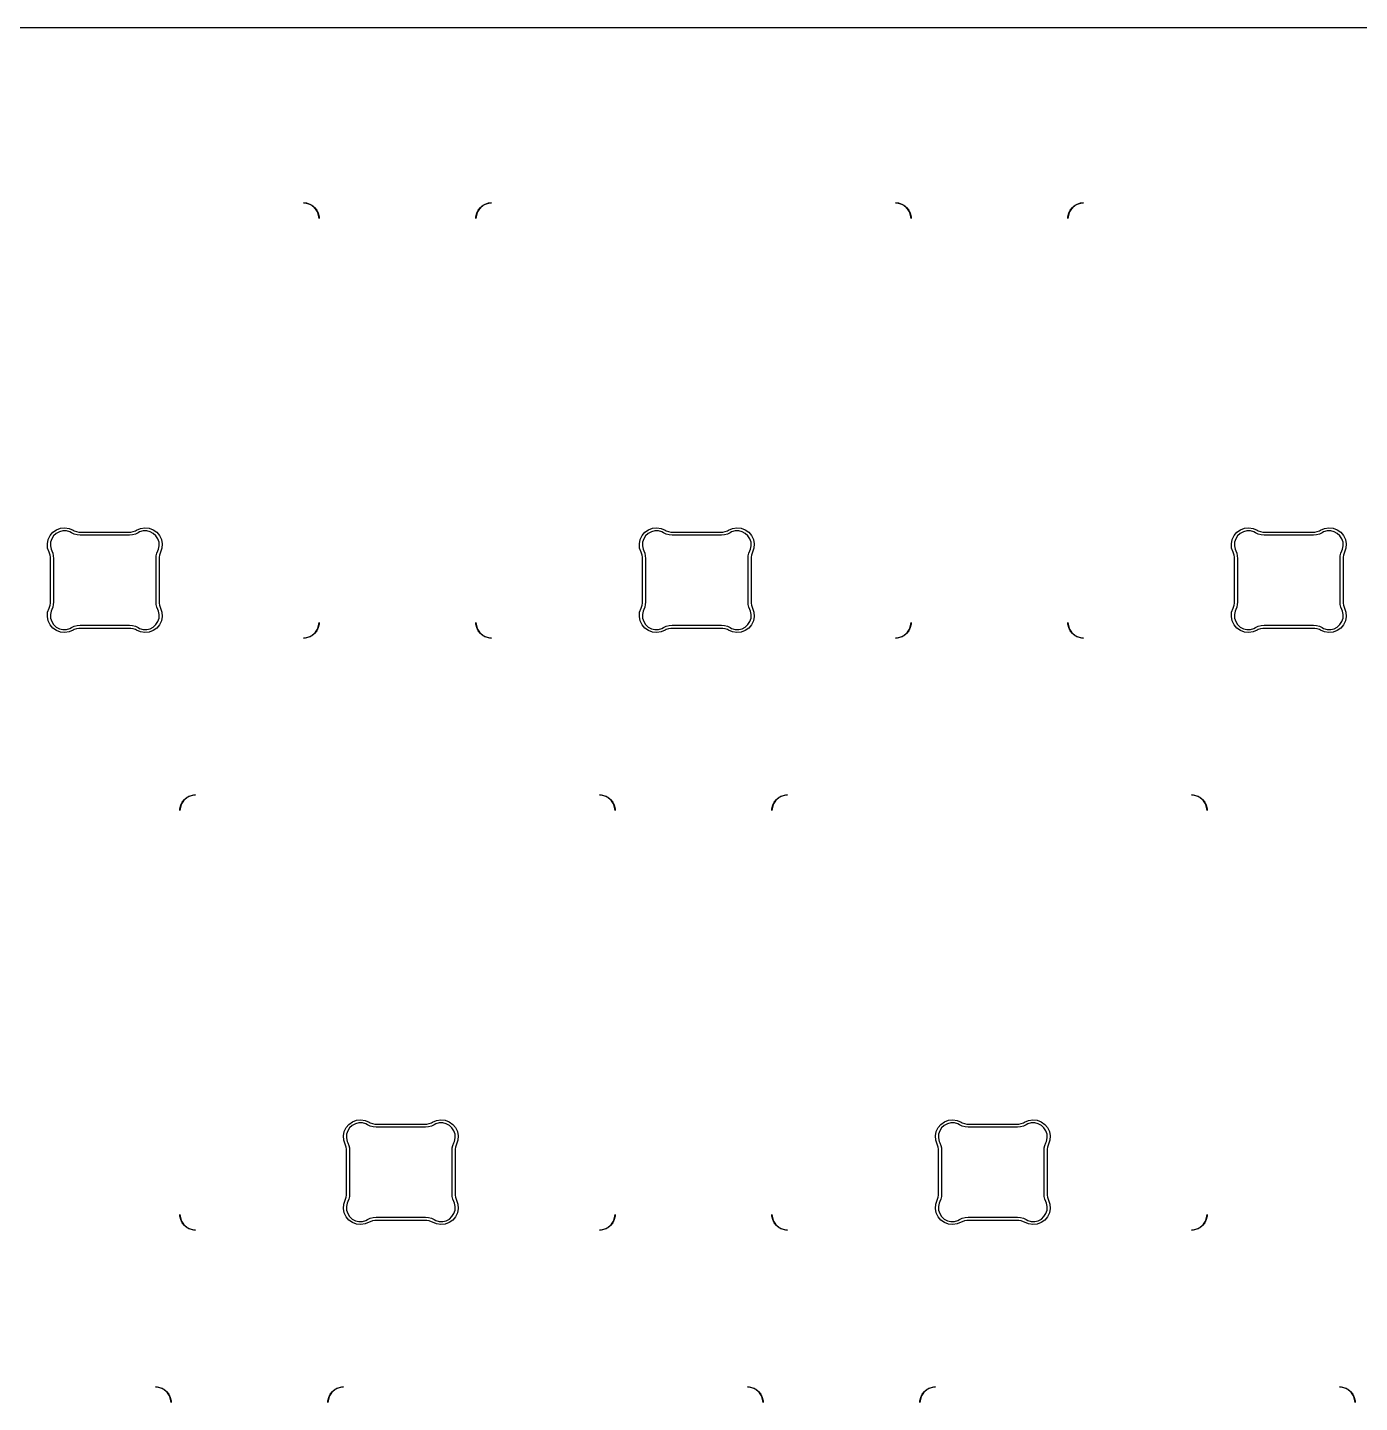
# Model space of a CAD drawing. Header units: millimetres. Extents: x -23 to 317, y -152 to -52.
# Drawn here: x 147.62 to 190.48, y -95.78 to -51.53 of the extents above; entities that cross this region are included whole.
import ezdxf

# ---------------------------------------------------------------- set-up
doc = ezdxf.new("R2010")
doc.units = ezdxf.units.MM
doc.layers.add('Edge.Cuts', color=40, linetype='CONTINUOUS', true_color=0xfabd2f)

msp = doc.modelspace()

# ---------------------------------------------------------------- linework, layer by layer
at = {"layer": 'Edge.Cuts', "linetype": 'CONTINUOUS'}
for p, q in [((-23.4, -51.535), (317.4, -51.535)), ((317.395, -51.545), (-23.395, -51.545)), ((156.61126, -57.192536), (156.5, -57.18)), ((156.5, -57.18), (156.556336, -57.18)), ((156.556336, -57.18), (156.666184, -57.205072)), ((156.716942, -57.229516), (156.61126, -57.192536)), ((156.666184, -57.205072), (156.767699, -57.253959)), ((156.811745, -57.289085), (156.716942, -57.229516)), ((156.767699, -57.253959), (156.85579, -57.32421)), ((156.890915, -57.368255), (156.811745, -57.289085)), ((156.85579, -57.32421), (156.926041, -57.412301)), ((156.950484, -57.463058), (156.890915, -57.368255)), ((156.926041, -57.412301), (156.974928, -57.513816)), ((156.987464, -57.56874), (156.950484, -57.463058)), ((156.974928, -57.513816), (157, -57.623664)), ((162.05, -57.623664), (162.075072, -57.513816)), ((162.099516, -57.463058), (162.062536, -57.56874)), ((162.075072, -57.513816), (162.123959, -57.412301)), ((162.159085, -57.368255), (162.099516, -57.463058)), ((162.123959, -57.412301), (162.19421, -57.32421)), ((162.238255, -57.289085), (162.159085, -57.368255)), ((162.19421, -57.32421), (162.282301, -57.253959)), ((162.333058, -57.229516), (162.238255, -57.289085)), ((162.282301, -57.253959), (162.383816, -57.205072)), ((162.43874, -57.192536), (162.333058, -57.229516)), ((162.383816, -57.205072), (162.493664, -57.18)), ((162.55, -57.18), (162.43874, -57.192536)), ((162.493664, -57.18), (162.55, -57.18)), ((175.66126, -57.192536), (175.55, -57.18)), ((175.55, -57.18), (175.606336, -57.18)), ((175.606336, -57.18), (175.716184, -57.205072)), ((175.766942, -57.229516), (175.66126, -57.192536)), ((175.716184, -57.205072), (175.817699, -57.253959)), ((175.861745, -57.289085), (175.766942, -57.229516)), ((175.817699, -57.253959), (175.90579, -57.32421)), ((175.940915, -57.368255), (175.861745, -57.289085)), ((175.90579, -57.32421), (175.976041, -57.412301)), ((176.000484, -57.463058), (175.940915, -57.368255)), ((175.976041, -57.412301), (176.024928, -57.513816)), ((176.037464, -57.56874), (176.000484, -57.463058)), ((176.024928, -57.513816), (176.05, -57.623664)), ((181.1, -57.623664), (181.125072, -57.513816)), ((181.149516, -57.463058), (181.112536, -57.56874)), ((181.125072, -57.513816), (181.173959, -57.412301)), ((181.209085, -57.368255), (181.149516, -57.463058)), ((181.173959, -57.412301), (181.24421, -57.32421)), ((181.288255, -57.289085), (181.209085, -57.368255)), ((181.24421, -57.32421), (181.332301, -57.253959)), ((181.383058, -57.229516), (181.288255, -57.289085)), ((181.332301, -57.253959), (181.433816, -57.205072)), ((181.48874, -57.192536), (181.383058, -57.229516)), ((181.433816, -57.205072), (181.543664, -57.18)), ((181.6, -57.18), (181.48874, -57.192536)), ((181.543664, -57.18), (181.6, -57.18)), ((157, -57.68), (156.987464, -57.56874)), ((157, -57.623664), (157, -57.68)), ((162.062536, -57.56874), (162.05, -57.68)), ((162.05, -57.68), (162.05, -57.623664)), ((176.05, -57.68), (176.037464, -57.56874)), ((176.05, -57.623664), (176.05, -57.68)), ((181.112536, -57.56874), (181.1, -57.68)), ((181.1, -57.68), (181.1, -57.623664)), ((148.54795, -67.698244), (148.678614, -67.648603)), ((148.678614, -67.648603), (148.817572, -67.633502)), ((148.817572, -67.633502), (148.955849, -67.653917)), ((148.955849, -67.653917), (149.084515, -67.70853)), ((151.127485, -67.708531), (151.256151, -67.653918)), ((151.256151, -67.653918), (151.394428, -67.633503)), ((151.394428, -67.633503), (151.533386, -67.648604)), ((151.533386, -67.648604), (151.66405, -67.698245)), ((167.59795, -67.698244), (167.728614, -67.648603)), ((167.728614, -67.648603), (167.867572, -67.633502)), ((167.867572, -67.633502), (168.005849, -67.653917)), ((168.005849, -67.653917), (168.134515, -67.70853)), ((170.177485, -67.708531), (170.306151, -67.653918)), ((170.306151, -67.653918), (170.444428, -67.633503)), ((170.444428, -67.633503), (170.583386, -67.648604)), ((170.583386, -67.648604), (170.71405, -67.698245)), ((186.64795, -67.698244), (186.778614, -67.648603)), ((186.778614, -67.648603), (186.917572, -67.633502)), ((186.917572, -67.633502), (187.055849, -67.653917)), ((187.055849, -67.653917), (187.184515, -67.70853)), ((189.227485, -67.708531), (189.356151, -67.653918)), ((189.356151, -67.653918), (189.494428, -67.633503)), ((189.494428, -67.633503), (189.633386, -67.648604)), ((189.633386, -67.648604), (189.76405, -67.698245)), ((148.258054, -68.149873), (148.284234, -68.01257)), ((148.284234, -68.01257), (148.344179, -67.886301)), ((148.344179, -67.886301), (148.434019, -67.77922)), ((148.361481, -68.098447), (148.354454, -68.213504)), ((148.397284, -67.988876), (148.361481, -68.098447)), ((148.459552, -67.89187), (148.397284, -67.988876)), ((148.434019, -67.77922), (148.54795, -67.698244)), ((148.544262, -67.813692), (148.459552, -67.89187)), ((148.645943, -67.759393), (148.544262, -67.813692)), ((148.758028, -67.732479), (148.645943, -67.759393)), ((148.873279, -67.734688), (148.758028, -67.732479)), ((148.98425, -67.765878), (148.873279, -67.734688)), ((149.034063, -67.79487), (148.98425, -67.765878)), ((149.121638, -67.836172), (149.034063, -67.79487)), ((149.084515, -67.70853), (149.118862, -67.72856)), ((149.118862, -67.72856), (149.193495, -67.756019)), ((149.215098, -67.861476), (149.121638, -67.836172)), ((149.193495, -67.756019), (149.271786, -67.769964)), ((149.311539, -67.869998), (149.215098, -67.861476)), ((149.271786, -67.769964), (149.311547, -67.769999)), ((149.311548, -67.87), (149.311539, -67.869998)), ((149.311547, -67.769999), (149.31155, -67.77)), ((150.900453, -67.87), (149.311548, -67.87)), ((149.31155, -67.77), (150.900453, -67.77)), ((150.900453, -67.77), (150.940214, -67.769965)), ((150.996902, -67.861477), (150.900453, -67.87)), ((150.940214, -67.769965), (151.018505, -67.75602)), ((151.090362, -67.836173), (150.996902, -67.861477)), ((151.018505, -67.75602), (151.093138, -67.728561)), ((151.177937, -67.794871), (151.090362, -67.836173)), ((151.093138, -67.728561), (151.127485, -67.708531)), ((151.22775, -67.765879), (151.177937, -67.794871)), ((151.338721, -67.734689), (151.22775, -67.765879)), ((151.453971, -67.73248), (151.338721, -67.734689)), ((151.566057, -67.759394), (151.453971, -67.73248)), ((151.667738, -67.813693), (151.566057, -67.759394)), ((151.66405, -67.698245), (151.777981, -67.779221)), ((151.752448, -67.89187), (151.667738, -67.813693)), ((151.814715, -67.988877), (151.752448, -67.89187)), ((151.777981, -67.779221), (151.86782, -67.886302)), ((151.850519, -68.098447), (151.814715, -67.988877)), ((151.857546, -68.213504), (151.850519, -68.098447)), ((151.86782, -67.886302), (151.927766, -68.012571)), ((151.927766, -68.012571), (151.953946, -68.149873)), ((167.308054, -68.149873), (167.334234, -68.01257)), ((167.334234, -68.01257), (167.394179, -67.886301)), ((167.394179, -67.886301), (167.484019, -67.77922)), ((167.411481, -68.098447), (167.404454, -68.213504)), ((167.447284, -67.988876), (167.411481, -68.098447)), ((167.509552, -67.89187), (167.447284, -67.988876)), ((167.484019, -67.77922), (167.59795, -67.698244)), ((167.594262, -67.813692), (167.509552, -67.89187)), ((167.695943, -67.759393), (167.594262, -67.813692)), ((167.808028, -67.732479), (167.695943, -67.759393)), ((167.923279, -67.734688), (167.808028, -67.732479)), ((168.03425, -67.765878), (167.923279, -67.734688)), ((168.084063, -67.79487), (168.03425, -67.765878)), ((168.171638, -67.836172), (168.084063, -67.79487)), ((168.134515, -67.70853), (168.168862, -67.72856)), ((168.168862, -67.72856), (168.243495, -67.756019)), ((168.265098, -67.861476), (168.171638, -67.836172)), ((168.243495, -67.756019), (168.321786, -67.769964)), ((168.361539, -67.869998), (168.265098, -67.861476)), ((168.321786, -67.769964), (168.361547, -67.769999)), ((168.361548, -67.87), (168.361539, -67.869998)), ((168.361547, -67.769999), (168.36155, -67.77)), ((169.950453, -67.87), (168.361548, -67.87)), ((168.36155, -67.77), (169.950453, -67.77)), ((169.950453, -67.77), (169.990214, -67.769965)), ((170.046902, -67.861477), (169.950453, -67.87)), ((169.990214, -67.769965), (170.068505, -67.75602)), ((170.140362, -67.836173), (170.046902, -67.861477)), ((170.068505, -67.75602), (170.143138, -67.728561)), ((170.227937, -67.794871), (170.140362, -67.836173)), ((170.143138, -67.728561), (170.177485, -67.708531)), ((170.27775, -67.765879), (170.227937, -67.794871)), ((170.388721, -67.734689), (170.27775, -67.765879)), ((170.503971, -67.73248), (170.388721, -67.734689)), ((170.616057, -67.759394), (170.503971, -67.73248)), ((170.717738, -67.813693), (170.616057, -67.759394)), ((170.71405, -67.698245), (170.827981, -67.779221)), ((170.802448, -67.89187), (170.717738, -67.813693)), ((170.864715, -67.988877), (170.802448, -67.89187)), ((170.827981, -67.779221), (170.91782, -67.886302)), ((170.900519, -68.098447), (170.864715, -67.988877)), ((170.907546, -68.213504), (170.900519, -68.098447)), ((170.91782, -67.886302), (170.977766, -68.012571)), ((170.977766, -68.012571), (171.003946, -68.149873)), ((186.358054, -68.149873), (186.384234, -68.01257)), ((186.384234, -68.01257), (186.444179, -67.886301)), ((186.444179, -67.886301), (186.534019, -67.77922)), ((186.461481, -68.098447), (186.454454, -68.213504)), ((186.497284, -67.988876), (186.461481, -68.098447)), ((186.559552, -67.89187), (186.497284, -67.988876)), ((186.534019, -67.77922), (186.64795, -67.698244)), ((186.644262, -67.813692), (186.559552, -67.89187)), ((186.745943, -67.759393), (186.644262, -67.813692)), ((186.858028, -67.732479), (186.745943, -67.759393)), ((186.973279, -67.734688), (186.858028, -67.732479)), ((187.08425, -67.765878), (186.973279, -67.734688)), ((187.134063, -67.79487), (187.08425, -67.765878)), ((187.221638, -67.836172), (187.134063, -67.79487)), ((187.184515, -67.70853), (187.218862, -67.72856)), ((187.218862, -67.72856), (187.293495, -67.756019)), ((187.315098, -67.861476), (187.221638, -67.836172)), ((187.293495, -67.756019), (187.371786, -67.769964)), ((187.411539, -67.869998), (187.315098, -67.861476)), ((187.371786, -67.769964), (187.411547, -67.769999)), ((187.411548, -67.87), (187.411539, -67.869998)), ((187.411547, -67.769999), (187.41155, -67.77)), ((189.000453, -67.87), (187.411548, -67.87)), ((187.41155, -67.77), (189.000453, -67.77)), ((189.000453, -67.77), (189.040214, -67.769965)), ((189.096902, -67.861477), (189.000453, -67.87)), ((189.040214, -67.769965), (189.118505, -67.75602)), ((189.190362, -67.836173), (189.096902, -67.861477)), ((189.118505, -67.75602), (189.193138, -67.728561)), ((189.277937, -67.794871), (189.190362, -67.836173)), ((189.193138, -67.728561), (189.227485, -67.708531)), ((189.32775, -67.765879), (189.277937, -67.794871)), ((189.438721, -67.734689), (189.32775, -67.765879)), ((189.553971, -67.73248), (189.438721, -67.734689)), ((189.666057, -67.759394), (189.553971, -67.73248)), ((189.767738, -67.813693), (189.666057, -67.759394)), ((189.76405, -67.698245), (189.877981, -67.779221)), ((189.852448, -67.89187), (189.767738, -67.813693)), ((189.914715, -67.988877), (189.852448, -67.89187)), ((189.877981, -67.779221), (189.96782, -67.886302)), ((189.950519, -68.098447), (189.914715, -67.988877)), ((189.957546, -68.213504), (189.950519, -68.098447)), ((189.96782, -67.886302), (190.027766, -68.012571)), ((190.027766, -68.012571), (190.053946, -68.149873)), ((148.267331, -68.289341), (148.258054, -68.149873)), ((148.311465, -68.421967), (148.267331, -68.289341)), ((148.326088, -68.452342), (148.311465, -68.421967)), ((148.345956, -68.516773), (148.326088, -68.452342)), ((148.356002, -68.583445), (148.345956, -68.516773)), ((148.354454, -68.213504), (148.376658, -68.326616)), ((148.376658, -68.326616), (148.401567, -68.378591)), ((148.401567, -68.378591), (148.431581, -68.455091)), ((148.431581, -68.455091), (148.449862, -68.535209)), ((148.449862, -68.535209), (148.456001, -68.617156)), ((151.755999, -68.617156), (151.762138, -68.535209)), ((151.762138, -68.535209), (151.780419, -68.455091)), ((151.780419, -68.455091), (151.810431, -68.378594)), ((151.810431, -68.378594), (151.810432, -68.378591)), ((151.810432, -68.378591), (151.835342, -68.326616)), ((151.835342, -68.326616), (151.857546, -68.213504)), ((151.866044, -68.516772), (151.855998, -68.583444)), ((151.885912, -68.452342), (151.866044, -68.516772)), ((151.900533, -68.421969), (151.885912, -68.452342)), ((151.900536, -68.421967), (151.900533, -68.421969)), ((151.944669, -68.289341), (151.900536, -68.421967)), ((151.953946, -68.149873), (151.944669, -68.289341)), ((167.317331, -68.289341), (167.308054, -68.149873)), ((167.361465, -68.421967), (167.317331, -68.289341)), ((167.376088, -68.452342), (167.361465, -68.421967)), ((167.395956, -68.516773), (167.376088, -68.452342)), ((167.406002, -68.583445), (167.395956, -68.516773)), ((167.404454, -68.213504), (167.426658, -68.326616)), ((167.426658, -68.326616), (167.451567, -68.378591)), ((167.451567, -68.378591), (167.481581, -68.455091)), ((167.481581, -68.455091), (167.499862, -68.535209)), ((167.499862, -68.535209), (167.506001, -68.617156)), ((170.805999, -68.617156), (170.812138, -68.535209)), ((170.812138, -68.535209), (170.830419, -68.455091)), ((170.830419, -68.455091), (170.860431, -68.378594)), ((170.860431, -68.378594), (170.860432, -68.378591)), ((170.860432, -68.378591), (170.885342, -68.326616)), ((170.885342, -68.326616), (170.907546, -68.213504)), ((170.916044, -68.516772), (170.905998, -68.583444)), ((170.935912, -68.452342), (170.916044, -68.516772)), ((170.950533, -68.421969), (170.935912, -68.452342)), ((170.950536, -68.421967), (170.950533, -68.421969)), ((170.994669, -68.289341), (170.950536, -68.421967)), ((171.003946, -68.149873), (170.994669, -68.289341)), ((186.367331, -68.289341), (186.358054, -68.149873)), ((186.411465, -68.421967), (186.367331, -68.289341)), ((186.426088, -68.452342), (186.411465, -68.421967)), ((186.445956, -68.516773), (186.426088, -68.452342)), ((186.456002, -68.583445), (186.445956, -68.516773)), ((186.454454, -68.213504), (186.476658, -68.326616)), ((186.476658, -68.326616), (186.501567, -68.378591)), ((186.501567, -68.378591), (186.531581, -68.455091)), ((186.531581, -68.455091), (186.549862, -68.535209)), ((186.549862, -68.535209), (186.556001, -68.617156)), ((189.855999, -68.617156), (189.862138, -68.535209)), ((189.862138, -68.535209), (189.880419, -68.455091)), ((189.880419, -68.455091), (189.910431, -68.378594)), ((189.910431, -68.378594), (189.910432, -68.378591)), ((189.910432, -68.378591), (189.935342, -68.326616)), ((189.935342, -68.326616), (189.957546, -68.213504)), ((189.966044, -68.516772), (189.955998, -68.583444)), ((189.985912, -68.452342), (189.966044, -68.516772)), ((190.000533, -68.421969), (189.985912, -68.452342)), ((190.000536, -68.421967), (190.000533, -68.421969)), ((190.044669, -68.289341), (190.000536, -68.421967)), ((190.053946, -68.149873), (190.044669, -68.289341)), ((148.356001, -68.617156), (148.356002, -68.583445)), ((148.356001, -68.617157), (148.356001, -68.617156)), ((148.356001, -70.022841), (148.356001, -68.617157)), ((148.456001, -68.617156), (148.456001, -68.617157)), ((148.456001, -68.617157), (148.456001, -70.022841)), ((151.755999, -68.617157), (151.755999, -68.617156)), ((151.755999, -70.022841), (151.755999, -68.617157)), ((151.855998, -68.583444), (151.855999, -68.617156)), ((151.855999, -68.617156), (151.855999, -68.617157)), ((151.855999, -68.617157), (151.855999, -70.022841)), ((167.406001, -68.617156), (167.406002, -68.583445)), ((167.406001, -68.617157), (167.406001, -68.617156)), ((167.406001, -70.022841), (167.406001, -68.617157)), ((167.506001, -68.617156), (167.506001, -68.617157)), ((167.506001, -68.617157), (167.506001, -70.022841)), ((170.805999, -68.617157), (170.805999, -68.617156)), ((170.805999, -70.022841), (170.805999, -68.617157)), ((170.905998, -68.583444), (170.905999, -68.617156)), ((170.905999, -68.617156), (170.905999, -68.617157)), ((170.905999, -68.617157), (170.905999, -70.022841)), ((186.456001, -68.617156), (186.456002, -68.583445)), ((186.456001, -68.617157), (186.456001, -68.617156)), ((186.456001, -70.022841), (186.456001, -68.617157)), ((186.556001, -68.617156), (186.556001, -68.617157)), ((186.556001, -68.617157), (186.556001, -70.022841)), ((189.855999, -68.617157), (189.855999, -68.617156)), ((189.855999, -70.022841), (189.855999, -68.617157)), ((189.955998, -68.583444), (189.955999, -68.617156)), ((189.955999, -68.617156), (189.955999, -68.617157)), ((189.955999, -68.617157), (189.955999, -70.022841)), ((148.267331, -70.350657), (148.311464, -70.218031)), ((148.311464, -70.218031), (148.311466, -70.218028)), ((148.311466, -70.218028), (148.326088, -70.187656)), ((148.326088, -70.187656), (148.345956, -70.123226)), ((148.345956, -70.123226), (148.356002, -70.056554)), ((148.376658, -70.313381), (148.354454, -70.426494)), ((148.356001, -70.022842), (148.356001, -70.022841)), ((148.356002, -70.056554), (148.356001, -70.022842)), ((148.401568, -70.261407), (148.376658, -70.313381)), ((148.431581, -70.184907), (148.401568, -70.261403)), ((148.401568, -70.261403), (148.401568, -70.261407)), ((148.449862, -70.104789), (148.431581, -70.184907)), ((148.456001, -70.022842), (148.449862, -70.104789)), ((148.456001, -70.022841), (148.456001, -70.022842)), ((151.762138, -70.104789), (151.755999, -70.022841)), ((151.780419, -70.184907), (151.762138, -70.104789)), ((151.810433, -70.261406), (151.780419, -70.184907)), ((151.835343, -70.313381), (151.810433, -70.261406)), ((151.857547, -70.426494), (151.835343, -70.313381)), ((151.855999, -70.022841), (151.855998, -70.056553)), ((151.855998, -70.056553), (151.866044, -70.123225)), ((151.866044, -70.123225), (151.885912, -70.187656)), ((151.885912, -70.187656), (151.900534, -70.218028)), ((151.900534, -70.218028), (151.900535, -70.21803)), ((151.900535, -70.21803), (151.94467, -70.350656)), ((167.317331, -70.350657), (167.361464, -70.218031)), ((167.361464, -70.218031), (167.361466, -70.218028)), ((167.361466, -70.218028), (167.376088, -70.187656)), ((167.376088, -70.187656), (167.395956, -70.123226)), ((167.395956, -70.123226), (167.406002, -70.056554)), ((167.426658, -70.313381), (167.404454, -70.426494)), ((167.406001, -70.022842), (167.406001, -70.022841)), ((167.406002, -70.056554), (167.406001, -70.022842)), ((167.451568, -70.261407), (167.426658, -70.313381)), ((167.481581, -70.184907), (167.451568, -70.261403)), ((167.451568, -70.261403), (167.451568, -70.261407)), ((167.499862, -70.104789), (167.481581, -70.184907)), ((167.506001, -70.022842), (167.499862, -70.104789)), ((167.506001, -70.022841), (167.506001, -70.022842)), ((170.812138, -70.104789), (170.805999, -70.022841)), ((170.830419, -70.184907), (170.812138, -70.104789)), ((170.860433, -70.261406), (170.830419, -70.184907)), ((170.885343, -70.313381), (170.860433, -70.261406)), ((170.907547, -70.426494), (170.885343, -70.313381)), ((170.905999, -70.022841), (170.905998, -70.056553)), ((170.905998, -70.056553), (170.916044, -70.123225)), ((170.916044, -70.123225), (170.935912, -70.187656)), ((170.935912, -70.187656), (170.950534, -70.218028)), ((170.950534, -70.218028), (170.950535, -70.21803)), ((170.950535, -70.21803), (170.99467, -70.350656)), ((186.367331, -70.350657), (186.411464, -70.218031)), ((186.411464, -70.218031), (186.411466, -70.218028)), ((186.411466, -70.218028), (186.426088, -70.187656)), ((186.426088, -70.187656), (186.445956, -70.123226)), ((186.445956, -70.123226), (186.456002, -70.056554)), ((186.476658, -70.313381), (186.454454, -70.426494)), ((186.456001, -70.022842), (186.456001, -70.022841)), ((186.456002, -70.056554), (186.456001, -70.022842)), ((186.501568, -70.261407), (186.476658, -70.313381)), ((186.531581, -70.184907), (186.501568, -70.261403)), ((186.501568, -70.261403), (186.501568, -70.261407)), ((186.549862, -70.104789), (186.531581, -70.184907)), ((186.556001, -70.022842), (186.549862, -70.104789)), ((186.556001, -70.022841), (186.556001, -70.022842)), ((189.862138, -70.104789), (189.855999, -70.022841)), ((189.880419, -70.184907), (189.862138, -70.104789)), ((189.910433, -70.261406), (189.880419, -70.184907)), ((189.935343, -70.313381), (189.910433, -70.261406)), ((189.957547, -70.426494), (189.935343, -70.313381)), ((189.955999, -70.022841), (189.955998, -70.056553)), ((189.955998, -70.056553), (189.966044, -70.123225)), ((189.966044, -70.123225), (189.985912, -70.187656)), ((189.985912, -70.187656), (190.000534, -70.218028)), ((190.000534, -70.218028), (190.000535, -70.21803)), ((190.000535, -70.21803), (190.04467, -70.350656)), ((148.258054, -70.490125), (148.267331, -70.350657)), ((148.284234, -70.627427), (148.258054, -70.490125)), ((148.34418, -70.753696), (148.284234, -70.627427)), ((148.43402, -70.860776), (148.34418, -70.753696)), ((148.354454, -70.426494), (148.361482, -70.541551)), ((148.361482, -70.541551), (148.397285, -70.651121)), ((148.397285, -70.651121), (148.459553, -70.748127)), ((148.459553, -70.748127), (148.544262, -70.826304)), ((149.121639, -70.803826), (149.215099, -70.778522)), ((149.215099, -70.778522), (149.311548, -70.769999)), ((149.311548, -70.769999), (150.900452, -70.769999)), ((150.900452, -70.769999), (150.996902, -70.778522)), ((150.996902, -70.778522), (151.090362, -70.803826)), ((151.667739, -70.826306), (151.752449, -70.748128)), ((151.752449, -70.748128), (151.814717, -70.651121)), ((151.867822, -70.753697), (151.777982, -70.860778)), ((151.814717, -70.651121), (151.85052, -70.541551)), ((151.85052, -70.541551), (151.857547, -70.426494)), ((151.927767, -70.627427), (151.867822, -70.753697)), ((151.953947, -70.490124), (151.927767, -70.627427)), ((151.94467, -70.350656), (151.953947, -70.490124)), ((156.950484, -70.896942), (156.987464, -70.79126)), ((157, -70.736336), (156.974928, -70.846184)), ((156.987464, -70.79126), (157, -70.68)), ((157, -70.68), (157, -70.736336)), ((162.05, -70.736336), (162.05, -70.68)), ((162.05, -70.68), (162.062536, -70.79126)), ((162.075072, -70.846184), (162.05, -70.736336)), ((162.062536, -70.79126), (162.099516, -70.896942)), ((167.308054, -70.490125), (167.317331, -70.350657)), ((167.334234, -70.627427), (167.308054, -70.490125)), ((167.39418, -70.753696), (167.334234, -70.627427)), ((167.48402, -70.860776), (167.39418, -70.753696)), ((167.404454, -70.426494), (167.411482, -70.541551)), ((167.411482, -70.541551), (167.447285, -70.651121)), ((167.447285, -70.651121), (167.509553, -70.748127)), ((167.509553, -70.748127), (167.594262, -70.826304)), ((168.171639, -70.803826), (168.265099, -70.778522)), ((168.265099, -70.778522), (168.361548, -70.769999)), ((168.361548, -70.769999), (169.950452, -70.769999)), ((169.950452, -70.769999), (170.046902, -70.778522)), ((170.046902, -70.778522), (170.140362, -70.803826)), ((170.717739, -70.826306), (170.802449, -70.748128)), ((170.802449, -70.748128), (170.864717, -70.651121)), ((170.917822, -70.753697), (170.827982, -70.860778)), ((170.864717, -70.651121), (170.90052, -70.541551)), ((170.90052, -70.541551), (170.907547, -70.426494)), ((170.977767, -70.627427), (170.917822, -70.753697)), ((171.003947, -70.490124), (170.977767, -70.627427)), ((170.99467, -70.350656), (171.003947, -70.490124)), ((176.000484, -70.896942), (176.037464, -70.79126)), ((176.05, -70.736336), (176.024928, -70.846184)), ((176.037464, -70.79126), (176.05, -70.68)), ((176.05, -70.68), (176.05, -70.736336)), ((181.1, -70.736336), (181.1, -70.68)), ((181.1, -70.68), (181.112536, -70.79126)), ((181.125072, -70.846184), (181.1, -70.736336)), ((181.112536, -70.79126), (181.149516, -70.896942)), ((186.358054, -70.490125), (186.367331, -70.350657)), ((186.384234, -70.627427), (186.358054, -70.490125)), ((186.44418, -70.753696), (186.384234, -70.627427)), ((186.53402, -70.860776), (186.44418, -70.753696)), ((186.454454, -70.426494), (186.461482, -70.541551)), ((186.461482, -70.541551), (186.497285, -70.651121)), ((186.497285, -70.651121), (186.559553, -70.748127)), ((186.559553, -70.748127), (186.644262, -70.826304)), ((187.221639, -70.803826), (187.315099, -70.778522)), ((187.315099, -70.778522), (187.411548, -70.769999)), ((187.411548, -70.769999), (189.000452, -70.769999)), ((189.000452, -70.769999), (189.096902, -70.778522)), ((189.096902, -70.778522), (189.190362, -70.803826)), ((189.767739, -70.826306), (189.852449, -70.748128)), ((189.852449, -70.748128), (189.914717, -70.651121)), ((189.967822, -70.753697), (189.877982, -70.860778)), ((189.914717, -70.651121), (189.95052, -70.541551)), ((189.95052, -70.541551), (189.957547, -70.426494)), ((190.027767, -70.627427), (189.967822, -70.753697)), ((190.053947, -70.490124), (190.027767, -70.627427)), ((190.04467, -70.350656), (190.053947, -70.490124)), ((148.54795, -70.941752), (148.43402, -70.860776)), ((148.544262, -70.826304), (148.645944, -70.880603)), ((148.678614, -70.991394), (148.54795, -70.941752)), ((148.645944, -70.880603), (148.758029, -70.907517)), ((148.817572, -71.006494), (148.678614, -70.991394)), ((148.758029, -70.907517), (148.873279, -70.905308)), ((148.955849, -70.986079), (148.817572, -71.006494)), ((148.873279, -70.905308), (148.98425, -70.874118)), ((149.084504, -70.93147), (148.955849, -70.986079)), ((148.98425, -70.874118), (149.034063, -70.845126)), ((149.034063, -70.845126), (149.034072, -70.845123)), ((149.034072, -70.845123), (149.121639, -70.803826)), ((149.084516, -70.931468), (149.084504, -70.93147)), ((149.118863, -70.911438), (149.084516, -70.931468)), ((149.193496, -70.883979), (149.118863, -70.911438)), ((149.271787, -70.870034), (149.193496, -70.883979)), ((149.311548, -70.869999), (149.271787, -70.870034)), ((150.900452, -70.869999), (149.311548, -70.869999)), ((150.940214, -70.870033), (150.900452, -70.869999)), ((151.018505, -70.883979), (150.940214, -70.870033)), ((151.093138, -70.911438), (151.018505, -70.883979)), ((151.090362, -70.803826), (151.177937, -70.845128)), ((151.127485, -70.931468), (151.093138, -70.911438)), ((151.256151, -70.986081), (151.127485, -70.931468)), ((151.177937, -70.845128), (151.22775, -70.87412)), ((151.22775, -70.87412), (151.338722, -70.90531)), ((151.394428, -71.006496), (151.256151, -70.986081)), ((151.338722, -70.90531), (151.453972, -70.90752)), ((151.533387, -70.991396), (151.394428, -71.006496)), ((151.453972, -70.90752), (151.566058, -70.880605)), ((151.664051, -70.941754), (151.533387, -70.991396)), ((151.566058, -70.880605), (151.667739, -70.826306)), ((151.777982, -70.860778), (151.664051, -70.941754)), ((156.5, -71.18), (156.61126, -71.167464)), ((156.556336, -71.18), (156.5, -71.18)), ((156.666184, -71.154928), (156.556336, -71.18)), ((156.61126, -71.167464), (156.716942, -71.130484)), ((156.767699, -71.106041), (156.666184, -71.154928)), ((156.716942, -71.130484), (156.811745, -71.070915)), ((156.85579, -71.03579), (156.767699, -71.106041)), ((156.811745, -71.070915), (156.890915, -70.991745)), ((156.926041, -70.947699), (156.85579, -71.03579)), ((156.890915, -70.991745), (156.950484, -70.896942)), ((156.974928, -70.846184), (156.926041, -70.947699)), ((162.123959, -70.947699), (162.075072, -70.846184)), ((162.099516, -70.896942), (162.159085, -70.991745)), ((162.19421, -71.03579), (162.123959, -70.947699)), ((162.159085, -70.991745), (162.238255, -71.070915)), ((162.282301, -71.106041), (162.19421, -71.03579)), ((162.238255, -71.070915), (162.333058, -71.130484)), ((162.383816, -71.154928), (162.282301, -71.106041)), ((162.333058, -71.130484), (162.43874, -71.167464)), ((162.493664, -71.18), (162.383816, -71.154928)), ((162.43874, -71.167464), (162.55, -71.18)), ((162.55, -71.18), (162.493664, -71.18)), ((167.59795, -70.941752), (167.48402, -70.860776)), ((167.594262, -70.826304), (167.695944, -70.880603)), ((167.728614, -70.991394), (167.59795, -70.941752)), ((167.695944, -70.880603), (167.808029, -70.907517)), ((167.867572, -71.006494), (167.728614, -70.991394)), ((167.808029, -70.907517), (167.923279, -70.905308)), ((168.005849, -70.986079), (167.867572, -71.006494)), ((167.923279, -70.905308), (168.03425, -70.874118)), ((168.134504, -70.93147), (168.005849, -70.986079)), ((168.03425, -70.874118), (168.084063, -70.845126)), ((168.084063, -70.845126), (168.084072, -70.845123)), ((168.084072, -70.845123), (168.171639, -70.803826)), ((168.134516, -70.931468), (168.134504, -70.93147)), ((168.168863, -70.911438), (168.134516, -70.931468)), ((168.243496, -70.883979), (168.168863, -70.911438)), ((168.321787, -70.870034), (168.243496, -70.883979)), ((168.361548, -70.869999), (168.321787, -70.870034)), ((169.950452, -70.869999), (168.361548, -70.869999)), ((169.990214, -70.870033), (169.950452, -70.869999)), ((170.068505, -70.883979), (169.990214, -70.870033)), ((170.143138, -70.911438), (170.068505, -70.883979)), ((170.140362, -70.803826), (170.227937, -70.845128)), ((170.177485, -70.931468), (170.143138, -70.911438)), ((170.306151, -70.986081), (170.177485, -70.931468)), ((170.227937, -70.845128), (170.27775, -70.87412)), ((170.27775, -70.87412), (170.388722, -70.90531)), ((170.444428, -71.006496), (170.306151, -70.986081)), ((170.388722, -70.90531), (170.503972, -70.90752)), ((170.583387, -70.991396), (170.444428, -71.006496)), ((170.503972, -70.90752), (170.616058, -70.880605)), ((170.714051, -70.941754), (170.583387, -70.991396)), ((170.616058, -70.880605), (170.717739, -70.826306)), ((170.827982, -70.860778), (170.714051, -70.941754)), ((175.55, -71.18), (175.66126, -71.167464)), ((175.606336, -71.18), (175.55, -71.18)), ((175.716184, -71.154928), (175.606336, -71.18)), ((175.66126, -71.167464), (175.766942, -71.130484)), ((175.817699, -71.106041), (175.716184, -71.154928)), ((175.766942, -71.130484), (175.861745, -71.070915)), ((175.90579, -71.03579), (175.817699, -71.106041)), ((175.861745, -71.070915), (175.940915, -70.991745)), ((175.976041, -70.947699), (175.90579, -71.03579)), ((175.940915, -70.991745), (176.000484, -70.896942)), ((176.024928, -70.846184), (175.976041, -70.947699)), ((181.173959, -70.947699), (181.125072, -70.846184)), ((181.149516, -70.896942), (181.209085, -70.991745)), ((181.24421, -71.03579), (181.173959, -70.947699)), ((181.209085, -70.991745), (181.288255, -71.070915)), ((181.332301, -71.106041), (181.24421, -71.03579)), ((181.288255, -71.070915), (181.383058, -71.130484)), ((181.433816, -71.154928), (181.332301, -71.106041)), ((181.383058, -71.130484), (181.48874, -71.167464)), ((181.543664, -71.18), (181.433816, -71.154928)), ((181.48874, -71.167464), (181.6, -71.18)), ((181.6, -71.18), (181.543664, -71.18)), ((186.64795, -70.941752), (186.53402, -70.860776)), ((186.644262, -70.826304), (186.745944, -70.880603)), ((186.778614, -70.991394), (186.64795, -70.941752)), ((186.745944, -70.880603), (186.858029, -70.907517)), ((186.917572, -71.006494), (186.778614, -70.991394)), ((186.858029, -70.907517), (186.973279, -70.905308)), ((187.055849, -70.986079), (186.917572, -71.006494)), ((186.973279, -70.905308), (187.08425, -70.874118)), ((187.184504, -70.93147), (187.055849, -70.986079)), ((187.08425, -70.874118), (187.134063, -70.845126)), ((187.134063, -70.845126), (187.134072, -70.845123)), ((187.134072, -70.845123), (187.221639, -70.803826)), ((187.184516, -70.931468), (187.184504, -70.93147)), ((187.218863, -70.911438), (187.184516, -70.931468)), ((187.293496, -70.883979), (187.218863, -70.911438)), ((187.371787, -70.870034), (187.293496, -70.883979)), ((187.411548, -70.869999), (187.371787, -70.870034)), ((189.000452, -70.869999), (187.411548, -70.869999)), ((189.040214, -70.870033), (189.000452, -70.869999)), ((189.118505, -70.883979), (189.040214, -70.870033)), ((189.193138, -70.911438), (189.118505, -70.883979)), ((189.190362, -70.803826), (189.277937, -70.845128)), ((189.227485, -70.931468), (189.193138, -70.911438)), ((189.356151, -70.986081), (189.227485, -70.931468)), ((189.277937, -70.845128), (189.32775, -70.87412)), ((189.32775, -70.87412), (189.438722, -70.90531)), ((189.494428, -71.006496), (189.356151, -70.986081)), ((189.438722, -70.90531), (189.553972, -70.90752)), ((189.633387, -70.991396), (189.494428, -71.006496)), ((189.553972, -70.90752), (189.666058, -70.880605)), ((189.764051, -70.941754), (189.633387, -70.991396)), ((189.666058, -70.880605), (189.767739, -70.826306)), ((189.877982, -70.860778), (189.764051, -70.941754)), ((152.574516, -76.513058), (152.537536, -76.61874)), ((152.550072, -76.563816), (152.598959, -76.462301)), ((152.634085, -76.418255), (152.574516, -76.513058)), ((152.598959, -76.462301), (152.66921, -76.37421)), ((152.713255, -76.339085), (152.634085, -76.418255)), ((152.66921, -76.37421), (152.757301, -76.303959)), ((152.808058, -76.279516), (152.713255, -76.339085)), ((152.757301, -76.303959), (152.858816, -76.255072)), ((152.91374, -76.242536), (152.808058, -76.279516)), ((152.858816, -76.255072), (152.968664, -76.23)), ((153.025, -76.23), (152.91374, -76.242536)), ((152.968664, -76.23), (153.025, -76.23)), ((166.13626, -76.242536), (166.025, -76.23)), ((166.025, -76.23), (166.081336, -76.23)), ((166.081336, -76.23), (166.191184, -76.255072)), ((166.241942, -76.279516), (166.13626, -76.242536)), ((166.191184, -76.255072), (166.292699, -76.303959)), ((166.336745, -76.339085), (166.241942, -76.279516)), ((166.292699, -76.303959), (166.38079, -76.37421)), ((166.415915, -76.418255), (166.336745, -76.339085)), ((166.38079, -76.37421), (166.451041, -76.462301)), ((166.475484, -76.513058), (166.415915, -76.418255)), ((166.451041, -76.462301), (166.499928, -76.563816)), ((166.512464, -76.61874), (166.475484, -76.513058)), ((171.624516, -76.513058), (171.587536, -76.61874)), ((171.600072, -76.563816), (171.648959, -76.462301)), ((171.684085, -76.418255), (171.624516, -76.513058)), ((171.648959, -76.462301), (171.71921, -76.37421)), ((171.763255, -76.339085), (171.684085, -76.418255)), ((171.71921, -76.37421), (171.807301, -76.303959)), ((171.858058, -76.279516), (171.763255, -76.339085)), ((171.807301, -76.303959), (171.908816, -76.255072)), ((171.96374, -76.242536), (171.858058, -76.279516)), ((171.908816, -76.255072), (172.018664, -76.23)), ((172.075, -76.23), (171.96374, -76.242536)), ((172.018664, -76.23), (172.075, -76.23)), ((185.18626, -76.242536), (185.075, -76.23)), ((185.075, -76.23), (185.131336, -76.23)), ((185.131336, -76.23), (185.241184, -76.255072)), ((185.291942, -76.279516), (185.18626, -76.242536)), ((185.241184, -76.255072), (185.342699, -76.303959)), ((185.386745, -76.339085), (185.291942, -76.279516)), ((185.342699, -76.303959), (185.43079, -76.37421)), ((185.465915, -76.418255), (185.386745, -76.339085)), ((185.43079, -76.37421), (185.501041, -76.462301)), ((185.525484, -76.513058), (185.465915, -76.418255)), ((185.501041, -76.462301), (185.549928, -76.563816)), ((185.562464, -76.61874), (185.525484, -76.513058)), ((152.525, -76.673664), (152.550072, -76.563816)), ((152.537536, -76.61874), (152.525, -76.73)), ((152.525, -76.73), (152.525, -76.673664)), ((166.499928, -76.563816), (166.525, -76.673664)), ((166.525, -76.73), (166.512464, -76.61874)), ((166.525, -76.673664), (166.525, -76.73)), ((171.575, -76.673664), (171.600072, -76.563816)), ((171.587536, -76.61874), (171.575, -76.73)), ((171.575, -76.73), (171.575, -76.673664)), ((185.549928, -76.563816), (185.575, -76.673664)), ((185.575, -76.73), (185.562464, -76.61874)), ((185.575, -76.673664), (185.575, -76.73)), ((158.07395, -86.748244), (158.204614, -86.698603)), ((158.204614, -86.698603), (158.343572, -86.683502)), ((158.343572, -86.683502), (158.481849, -86.703917)), ((158.481849, -86.703917), (158.610515, -86.75853)), ((160.653485, -86.758531), (160.782151, -86.703918)), ((160.782151, -86.703918), (160.920428, -86.683503)), ((160.920428, -86.683503), (161.059386, -86.698604)), ((161.059386, -86.698604), (161.19005, -86.748245)), ((177.12395, -86.748244), (177.254614, -86.698603)), ((177.254614, -86.698603), (177.393572, -86.683502)), ((177.393572, -86.683502), (177.531849, -86.703917)), ((177.531849, -86.703917), (177.660515, -86.75853)), ((179.703485, -86.758531), (179.832151, -86.703918)), ((179.832151, -86.703918), (179.970428, -86.683503)), ((179.970428, -86.683503), (180.109386, -86.698604)), ((180.109386, -86.698604), (180.24005, -86.748245)), ((157.784054, -87.199873), (157.810234, -87.06257)), ((157.810234, -87.06257), (157.870179, -86.936301)), ((157.870179, -86.936301), (157.960019, -86.82922)), ((157.887481, -87.148447), (157.880454, -87.263504)), ((157.923284, -87.038876), (157.887481, -87.148447)), ((157.985552, -86.94187), (157.923284, -87.038876)), ((157.960019, -86.82922), (158.07395, -86.748244)), ((158.070262, -86.863692), (157.985552, -86.94187)), ((158.171943, -86.809393), (158.070262, -86.863692)), ((158.284028, -86.782479), (158.171943, -86.809393)), ((158.399279, -86.784688), (158.284028, -86.782479)), ((158.51025, -86.815878), (158.399279, -86.784688)), ((158.560063, -86.84487), (158.51025, -86.815878)), ((158.647638, -86.886172), (158.560063, -86.84487)), ((158.610515, -86.75853), (158.644862, -86.77856)), ((158.644862, -86.77856), (158.719495, -86.806019)), ((158.741098, -86.911476), (158.647638, -86.886172)), ((158.719495, -86.806019), (158.797786, -86.819964)), ((158.837539, -86.919998), (158.741098, -86.911476)), ((158.797786, -86.819964), (158.837547, -86.819999)), ((158.837548, -86.92), (158.837539, -86.919998)), ((158.837547, -86.819999), (158.83755, -86.82)), ((160.426453, -86.92), (158.837548, -86.92)), ((158.83755, -86.82), (160.426453, -86.82)), ((160.426453, -86.82), (160.466214, -86.819965)), ((160.522902, -86.911477), (160.426453, -86.92)), ((160.466214, -86.819965), (160.544505, -86.80602)), ((160.616362, -86.886173), (160.522902, -86.911477)), ((160.544505, -86.80602), (160.619138, -86.778561)), ((160.703937, -86.844871), (160.616362, -86.886173)), ((160.619138, -86.778561), (160.653485, -86.758531)), ((160.75375, -86.815879), (160.703937, -86.844871)), ((160.864721, -86.784689), (160.75375, -86.815879)), ((160.979971, -86.78248), (160.864721, -86.784689)), ((161.092057, -86.809394), (160.979971, -86.78248)), ((161.193738, -86.863693), (161.092057, -86.809394)), ((161.19005, -86.748245), (161.303981, -86.829221)), ((161.278448, -86.94187), (161.193738, -86.863693)), ((161.340715, -87.038877), (161.278448, -86.94187)), ((161.303981, -86.829221), (161.39382, -86.936302)), ((161.376519, -87.148447), (161.340715, -87.038877)), ((161.383546, -87.263504), (161.376519, -87.148447)), ((161.39382, -86.936302), (161.453766, -87.062571)), ((161.453766, -87.062571), (161.479946, -87.199873)), ((176.834054, -87.199873), (176.860234, -87.06257)), ((176.860234, -87.06257), (176.920179, -86.936301)), ((176.920179, -86.936301), (177.010019, -86.82922)), ((176.937481, -87.148447), (176.930454, -87.263504)), ((176.973284, -87.038876), (176.937481, -87.148447)), ((177.035552, -86.94187), (176.973284, -87.038876)), ((177.010019, -86.82922), (177.12395, -86.748244)), ((177.120262, -86.863692), (177.035552, -86.94187)), ((177.221943, -86.809393), (177.120262, -86.863692)), ((177.334028, -86.782479), (177.221943, -86.809393)), ((177.449279, -86.784688), (177.334028, -86.782479)), ((177.56025, -86.815878), (177.449279, -86.784688)), ((177.610063, -86.84487), (177.56025, -86.815878)), ((177.697638, -86.886172), (177.610063, -86.84487)), ((177.660515, -86.75853), (177.694862, -86.77856)), ((177.694862, -86.77856), (177.769495, -86.806019)), ((177.791098, -86.911476), (177.697638, -86.886172)), ((177.769495, -86.806019), (177.847786, -86.819964)), ((177.887539, -86.919998), (177.791098, -86.911476)), ((177.847786, -86.819964), (177.887547, -86.819999)), ((177.887548, -86.92), (177.887539, -86.919998)), ((177.887547, -86.819999), (177.88755, -86.82)), ((179.476453, -86.92), (177.887548, -86.92)), ((177.88755, -86.82), (179.476453, -86.82)), ((179.476453, -86.82), (179.516214, -86.819965)), ((179.572902, -86.911477), (179.476453, -86.92)), ((179.516214, -86.819965), (179.594505, -86.80602)), ((179.666362, -86.886173), (179.572902, -86.911477)), ((179.594505, -86.80602), (179.669138, -86.778561)), ((179.753937, -86.844871), (179.666362, -86.886173)), ((179.669138, -86.778561), (179.703485, -86.758531)), ((179.80375, -86.815879), (179.753937, -86.844871)), ((179.914721, -86.784689), (179.80375, -86.815879)), ((180.029971, -86.78248), (179.914721, -86.784689)), ((180.142057, -86.809394), (180.029971, -86.78248)), ((180.243738, -86.863693), (180.142057, -86.809394)), ((180.24005, -86.748245), (180.353981, -86.829221)), ((180.328448, -86.94187), (180.243738, -86.863693)), ((180.390715, -87.038877), (180.328448, -86.94187)), ((180.353981, -86.829221), (180.44382, -86.936302)), ((180.426519, -87.148447), (180.390715, -87.038877)), ((180.433546, -87.263504), (180.426519, -87.148447)), ((180.44382, -86.936302), (180.503766, -87.062571)), ((180.503766, -87.062571), (180.529946, -87.199873)), ((157.793331, -87.339341), (157.784054, -87.199873)), ((157.837465, -87.471967), (157.793331, -87.339341)), ((157.852088, -87.502342), (157.837465, -87.471967)), ((157.871956, -87.566773), (157.852088, -87.502342)), ((157.882002, -87.633445), (157.871956, -87.566773)), ((157.880454, -87.263504), (157.902658, -87.376616)), ((157.902658, -87.376616), (157.927567, -87.428591)), ((157.927567, -87.428591), (157.957581, -87.505091)), ((157.957581, -87.505091), (157.975862, -87.585209)), ((157.975862, -87.585209), (157.982001, -87.667156)), ((161.281999, -87.667156), (161.288138, -87.585209)), ((161.288138, -87.585209), (161.306419, -87.505091)), ((161.306419, -87.505091), (161.336431, -87.428594)), ((161.336431, -87.428594), (161.336432, -87.428591)), ((161.336432, -87.428591), (161.361342, -87.376616)), ((161.361342, -87.376616), (161.383546, -87.263504)), ((161.392044, -87.566772), (161.381998, -87.633444)), ((161.411912, -87.502342), (161.392044, -87.566772)), ((161.426533, -87.471969), (161.411912, -87.502342)), ((161.426536, -87.471967), (161.426533, -87.471969)), ((161.470669, -87.339341), (161.426536, -87.471967)), ((161.479946, -87.199873), (161.470669, -87.339341)), ((176.843331, -87.339341), (176.834054, -87.199873)), ((176.887465, -87.471967), (176.843331, -87.339341)), ((176.902088, -87.502342), (176.887465, -87.471967)), ((176.921956, -87.566773), (176.902088, -87.502342)), ((176.932002, -87.633445), (176.921956, -87.566773)), ((176.930454, -87.263504), (176.952658, -87.376616)), ((176.952658, -87.376616), (176.977567, -87.428591)), ((176.977567, -87.428591), (177.007581, -87.505091)), ((177.007581, -87.505091), (177.025862, -87.585209)), ((177.025862, -87.585209), (177.032001, -87.667156)), ((180.331999, -87.667156), (180.338138, -87.585209)), ((180.338138, -87.585209), (180.356419, -87.505091)), ((180.356419, -87.505091), (180.386431, -87.428594)), ((180.386431, -87.428594), (180.386432, -87.428591)), ((180.386432, -87.428591), (180.411342, -87.376616)), ((180.411342, -87.376616), (180.433546, -87.263504)), ((180.442044, -87.566772), (180.431998, -87.633444)), ((180.461912, -87.502342), (180.442044, -87.566772)), ((180.476533, -87.471969), (180.461912, -87.502342)), ((180.476536, -87.471967), (180.476533, -87.471969)), ((180.520669, -87.339341), (180.476536, -87.471967)), ((180.529946, -87.199873), (180.520669, -87.339341)), ((157.882001, -87.667156), (157.882002, -87.633445)), ((157.882001, -87.667157), (157.882001, -87.667156)), ((157.882001, -89.072841), (157.882001, -87.667157)), ((157.982001, -87.667156), (157.982001, -87.667157)), ((157.982001, -87.667157), (157.982001, -89.072841)), ((161.281999, -87.667157), (161.281999, -87.667156)), ((161.281999, -89.072841), (161.281999, -87.667157)), ((161.381998, -87.633444), (161.381999, -87.667156)), ((161.381999, -87.667156), (161.381999, -87.667157)), ((161.381999, -87.667157), (161.381999, -89.072841)), ((176.932001, -87.667156), (176.932002, -87.633445)), ((176.932001, -87.667157), (176.932001, -87.667156)), ((176.932001, -89.072841), (176.932001, -87.667157)), ((177.032001, -87.667156), (177.032001, -87.667157)), ((177.032001, -87.667157), (177.032001, -89.072841)), ((180.331999, -87.667157), (180.331999, -87.667156)), ((180.331999, -89.072841), (180.331999, -87.667157)), ((180.431998, -87.633444), (180.431999, -87.667156)), ((180.431999, -87.667156), (180.431999, -87.667157)), ((180.431999, -87.667157), (180.431999, -89.072841)), ((157.793331, -89.400657), (157.837464, -89.268031)), ((157.837464, -89.268031), (157.837466, -89.268028)), ((157.837466, -89.268028), (157.852088, -89.237656)), ((157.852088, -89.237656), (157.871956, -89.173226)), ((157.871956, -89.173226), (157.882002, -89.106554)), ((157.902658, -89.363381), (157.880454, -89.476494)), ((157.882001, -89.072842), (157.882001, -89.072841)), ((157.882002, -89.106554), (157.882001, -89.072842)), ((157.927568, -89.311407), (157.902658, -89.363381)), ((157.957581, -89.234907), (157.927568, -89.311403)), ((157.927568, -89.311403), (157.927568, -89.311407)), ((157.975862, -89.154789), (157.957581, -89.234907)), ((157.982001, -89.072842), (157.975862, -89.154789)), ((157.982001, -89.072841), (157.982001, -89.072842)), ((161.288138, -89.154789), (161.281999, -89.072841)), ((161.306419, -89.234907), (161.288138, -89.154789)), ((161.336433, -89.311406), (161.306419, -89.234907)), ((161.361343, -89.363381), (161.336433, -89.311406)), ((161.383547, -89.476494), (161.361343, -89.363381)), ((161.381999, -89.072841), (161.381998, -89.106553)), ((161.381998, -89.106553), (161.392044, -89.173225)), ((161.392044, -89.173225), (161.411912, -89.237656)), ((161.411912, -89.237656), (161.426534, -89.268028)), ((161.426534, -89.268028), (161.426535, -89.26803)), ((161.426535, -89.26803), (161.47067, -89.400656)), ((176.843331, -89.400657), (176.887464, -89.268031)), ((176.887464, -89.268031), (176.887466, -89.268028)), ((176.887466, -89.268028), (176.902088, -89.237656)), ((176.902088, -89.237656), (176.921956, -89.173226)), ((176.921956, -89.173226), (176.932002, -89.106554)), ((176.952658, -89.363381), (176.930454, -89.476494)), ((176.932001, -89.072842), (176.932001, -89.072841)), ((176.932002, -89.106554), (176.932001, -89.072842)), ((176.977568, -89.311407), (176.952658, -89.363381)), ((177.007581, -89.234907), (176.977568, -89.311403)), ((176.977568, -89.311403), (176.977568, -89.311407)), ((177.025862, -89.154789), (177.007581, -89.234907)), ((177.032001, -89.072842), (177.025862, -89.154789)), ((177.032001, -89.072841), (177.032001, -89.072842)), ((180.338138, -89.154789), (180.331999, -89.072841)), ((180.356419, -89.234907), (180.338138, -89.154789)), ((180.386433, -89.311406), (180.356419, -89.234907)), ((180.411343, -89.363381), (180.386433, -89.311406)), ((180.433547, -89.476494), (180.411343, -89.363381)), ((180.431999, -89.072841), (180.431998, -89.106553)), ((180.431998, -89.106553), (180.442044, -89.173225)), ((180.442044, -89.173225), (180.461912, -89.237656)), ((180.461912, -89.237656), (180.476534, -89.268028)), ((180.476534, -89.268028), (180.476535, -89.26803)), ((180.476535, -89.26803), (180.52067, -89.400656)), ((152.525, -89.786336), (152.525, -89.73)), ((152.525, -89.73), (152.537536, -89.84126)), ((152.550072, -89.896184), (152.525, -89.786336)), ((157.784054, -89.540125), (157.793331, -89.400657)), ((157.810234, -89.677427), (157.784054, -89.540125)), ((157.87018, -89.803696), (157.810234, -89.677427)), ((157.96002, -89.910776), (157.87018, -89.803696)), ((157.880454, -89.476494), (157.887482, -89.591551)), ((157.887482, -89.591551), (157.923285, -89.701121)), ((157.923285, -89.701121), (157.985553, -89.798127)), ((157.985553, -89.798127), (158.070262, -89.876304)), ((161.193739, -89.876306), (161.278449, -89.798128)), ((161.278449, -89.798128), (161.340717, -89.701121)), ((161.393822, -89.803697), (161.303982, -89.910778)), ((161.340717, -89.701121), (161.37652, -89.591551)), ((161.37652, -89.591551), (161.383547, -89.476494)), ((161.453767, -89.677427), (161.393822, -89.803697)), ((161.479947, -89.540124), (161.453767, -89.677427)), ((161.47067, -89.400656), (161.479947, -89.540124)), ((166.525, -89.786336), (166.499928, -89.896184)), ((166.512464, -89.84126), (166.525, -89.73)), ((166.525, -89.73), (166.525, -89.786336)), ((171.575, -89.786336), (171.575, -89.73)), ((171.575, -89.73), (171.587536, -89.84126)), ((171.600072, -89.896184), (171.575, -89.786336)), ((176.834054, -89.540125), (176.843331, -89.400657)), ((176.860234, -89.677427), (176.834054, -89.540125)), ((176.92018, -89.803696), (176.860234, -89.677427)), ((177.01002, -89.910776), (176.92018, -89.803696)), ((176.930454, -89.476494), (176.937482, -89.591551)), ((176.937482, -89.591551), (176.973285, -89.701121)), ((176.973285, -89.701121), (177.035553, -89.798127)), ((177.035553, -89.798127), (177.120262, -89.876304)), ((180.243739, -89.876306), (180.328449, -89.798128)), ((180.328449, -89.798128), (180.390717, -89.701121)), ((180.443822, -89.803697), (180.353982, -89.910778)), ((180.390717, -89.701121), (180.42652, -89.591551)), ((180.42652, -89.591551), (180.433547, -89.476494)), ((180.503767, -89.677427), (180.443822, -89.803697)), ((180.529947, -89.540124), (180.503767, -89.677427)), ((180.52067, -89.400656), (180.529947, -89.540124)), ((185.575, -89.786336), (185.549928, -89.896184)), ((185.562464, -89.84126), (185.575, -89.73)), ((185.575, -89.73), (185.575, -89.786336)), ((152.537536, -89.84126), (152.574516, -89.946942)), ((152.598959, -89.997699), (152.550072, -89.896184)), ((152.574516, -89.946942), (152.634085, -90.041745)), ((152.66921, -90.08579), (152.598959, -89.997699)), ((152.634085, -90.041745), (152.713255, -90.120915)), ((152.757301, -90.156041), (152.66921, -90.08579)), ((152.713255, -90.120915), (152.808058, -90.180484)), ((152.858816, -90.204928), (152.757301, -90.156041)), ((152.808058, -90.180484), (152.91374, -90.217464)), ((152.968664, -90.23), (152.858816, -90.204928)), ((152.91374, -90.217464), (153.025, -90.23)), ((153.025, -90.23), (152.968664, -90.23)), ((158.07395, -89.991752), (157.96002, -89.910776)), ((158.070262, -89.876304), (158.171944, -89.930603)), ((158.204614, -90.041394), (158.07395, -89.991752)), ((158.171944, -89.930603), (158.284029, -89.957517)), ((158.343572, -90.056494), (158.204614, -90.041394)), ((158.284029, -89.957517), (158.399279, -89.955308)), ((158.481849, -90.036079), (158.343572, -90.056494)), ((158.399279, -89.955308), (158.51025, -89.924118)), ((158.610504, -89.98147), (158.481849, -90.036079)), ((158.51025, -89.924118), (158.560063, -89.895126)), ((158.560063, -89.895126), (158.560072, -89.895123)), ((158.560072, -89.895123), (158.647639, -89.853826)), ((158.610516, -89.981468), (158.610504, -89.98147)), ((158.644863, -89.961438), (158.610516, -89.981468)), ((158.719496, -89.933979), (158.644863, -89.961438)), ((158.647639, -89.853826), (158.741099, -89.828522)), ((158.797787, -89.920034), (158.719496, -89.933979)), ((158.741099, -89.828522), (158.837548, -89.819999)), ((158.837548, -89.919999), (158.797787, -89.920034)), ((158.837548, -89.819999), (160.426452, -89.819999)), ((160.426452, -89.919999), (158.837548, -89.919999)), ((160.426452, -89.819999), (160.522902, -89.828522)), ((160.466214, -89.920033), (160.426452, -89.919999)), ((160.544505, -89.933979), (160.466214, -89.920033)), ((160.522902, -89.828522), (160.616362, -89.853826)), ((160.619138, -89.961438), (160.544505, -89.933979)), ((160.616362, -89.853826), (160.703937, -89.895128)), ((160.653485, -89.981468), (160.619138, -89.961438)), ((160.782151, -90.036081), (160.653485, -89.981468)), ((160.703937, -89.895128), (160.75375, -89.92412)), ((160.75375, -89.92412), (160.864722, -89.95531)), ((160.920428, -90.056496), (160.782151, -90.036081)), ((160.864722, -89.95531), (160.979972, -89.95752)), ((161.059387, -90.041396), (160.920428, -90.056496)), ((160.979972, -89.95752), (161.092058, -89.930605)), ((161.190051, -89.991754), (161.059387, -90.041396)), ((161.092058, -89.930605), (161.193739, -89.876306)), ((161.303982, -89.910778), (161.190051, -89.991754)), ((166.025, -90.23), (166.13626, -90.217464)), ((166.081336, -90.23), (166.025, -90.23)), ((166.191184, -90.204928), (166.081336, -90.23)), ((166.13626, -90.217464), (166.241942, -90.180484)), ((166.292699, -90.156041), (166.191184, -90.204928)), ((166.241942, -90.180484), (166.336745, -90.120915)), ((166.38079, -90.08579), (166.292699, -90.156041)), ((166.336745, -90.120915), (166.415915, -90.041745)), ((166.451041, -89.997699), (166.38079, -90.08579)), ((166.415915, -90.041745), (166.475484, -89.946942)), ((166.499928, -89.896184), (166.451041, -89.997699)), ((166.475484, -89.946942), (166.512464, -89.84126)), ((171.587536, -89.84126), (171.624516, -89.946942)), ((171.648959, -89.997699), (171.600072, -89.896184)), ((171.624516, -89.946942), (171.684085, -90.041745)), ((171.71921, -90.08579), (171.648959, -89.997699)), ((171.684085, -90.041745), (171.763255, -90.120915)), ((171.807301, -90.156041), (171.71921, -90.08579)), ((171.763255, -90.120915), (171.858058, -90.180484)), ((171.908816, -90.204928), (171.807301, -90.156041)), ((171.858058, -90.180484), (171.96374, -90.217464)), ((172.018664, -90.23), (171.908816, -90.204928)), ((171.96374, -90.217464), (172.075, -90.23)), ((172.075, -90.23), (172.018664, -90.23)), ((177.12395, -89.991752), (177.01002, -89.910776)), ((177.120262, -89.876304), (177.221944, -89.930603)), ((177.254614, -90.041394), (177.12395, -89.991752)), ((177.221944, -89.930603), (177.334029, -89.957517)), ((177.393572, -90.056494), (177.254614, -90.041394)), ((177.334029, -89.957517), (177.449279, -89.955308)), ((177.531849, -90.036079), (177.393572, -90.056494)), ((177.449279, -89.955308), (177.56025, -89.924118)), ((177.660504, -89.98147), (177.531849, -90.036079)), ((177.56025, -89.924118), (177.610063, -89.895126)), ((177.610063, -89.895126), (177.610072, -89.895123)), ((177.610072, -89.895123), (177.697639, -89.853826)), ((177.660516, -89.981468), (177.660504, -89.98147)), ((177.694863, -89.961438), (177.660516, -89.981468)), ((177.769496, -89.933979), (177.694863, -89.961438)), ((177.697639, -89.853826), (177.791099, -89.828522)), ((177.847787, -89.920034), (177.769496, -89.933979)), ((177.791099, -89.828522), (177.887548, -89.819999)), ((177.887548, -89.919999), (177.847787, -89.920034)), ((177.887548, -89.819999), (179.476452, -89.819999)), ((179.476452, -89.919999), (177.887548, -89.919999)), ((179.476452, -89.819999), (179.572902, -89.828522)), ((179.516214, -89.920033), (179.476452, -89.919999)), ((179.594505, -89.933979), (179.516214, -89.920033)), ((179.572902, -89.828522), (179.666362, -89.853826)), ((179.669138, -89.961438), (179.594505, -89.933979)), ((179.666362, -89.853826), (179.753937, -89.895128)), ((179.703485, -89.981468), (179.669138, -89.961438)), ((179.832151, -90.036081), (179.703485, -89.981468)), ((179.753937, -89.895128), (179.80375, -89.92412)), ((179.80375, -89.92412), (179.914722, -89.95531)), ((179.970428, -90.056496), (179.832151, -90.036081)), ((179.914722, -89.95531), (180.029972, -89.95752)), ((180.109387, -90.041396), (179.970428, -90.056496)), ((180.029972, -89.95752), (180.142058, -89.930605)), ((180.240051, -89.991754), (180.109387, -90.041396)), ((180.142058, -89.930605), (180.243739, -89.876306)), ((180.353982, -89.910778), (180.240051, -89.991754)), ((185.075, -90.23), (185.18626, -90.217464)), ((185.131336, -90.23), (185.075, -90.23)), ((185.241184, -90.204928), (185.131336, -90.23)), ((185.18626, -90.217464), (185.291942, -90.180484)), ((185.342699, -90.156041), (185.241184, -90.204928)), ((185.291942, -90.180484), (185.386745, -90.120915)), ((185.43079, -90.08579), (185.342699, -90.156041)), ((185.386745, -90.120915), (185.465915, -90.041745)), ((185.501041, -89.997699), (185.43079, -90.08579)), ((185.465915, -90.041745), (185.525484, -89.946942)), ((185.549928, -89.896184), (185.501041, -89.997699)), ((185.525484, -89.946942), (185.562464, -89.84126)), ((151.84876, -95.292536), (151.7375, -95.28)), ((151.7375, -95.28), (151.793836, -95.28)), ((151.793836, -95.28), (151.903684, -95.305072)), ((151.954442, -95.329516), (151.84876, -95.292536)), ((151.903684, -95.305072), (152.005199, -95.353959)), ((152.049245, -95.389085), (151.954442, -95.329516)), ((152.005199, -95.353959), (152.09329, -95.42421)), ((152.128415, -95.468255), (152.049245, -95.389085)), ((152.09329, -95.42421), (152.163541, -95.512301)), ((152.187984, -95.563058), (152.128415, -95.468255)), ((152.163541, -95.512301), (152.212428, -95.613816)), ((152.224964, -95.66874), (152.187984, -95.563058)), ((157.337016, -95.563058), (157.300036, -95.66874)), ((157.312572, -95.613816), (157.361459, -95.512301)), ((157.396585, -95.468255), (157.337016, -95.563058)), ((157.361459, -95.512301), (157.43171, -95.42421)), ((157.475755, -95.389085), (157.396585, -95.468255)), ((157.43171, -95.42421), (157.519801, -95.353959)), ((157.570558, -95.329516), (157.475755, -95.389085)), ((157.519801, -95.353959), (157.621316, -95.305072)), ((157.67624, -95.292536), (157.570558, -95.329516)), ((157.621316, -95.305072), (157.731164, -95.28)), ((157.7875, -95.28), (157.67624, -95.292536)), ((157.731164, -95.28), (157.7875, -95.28)), ((170.89876, -95.292536), (170.7875, -95.28)), ((170.7875, -95.28), (170.843836, -95.28)), ((170.843836, -95.28), (170.953684, -95.305072)), ((171.004442, -95.329516), (170.89876, -95.292536)), ((170.953684, -95.305072), (171.055199, -95.353959)), ((171.099245, -95.389085), (171.004442, -95.329516)), ((171.055199, -95.353959), (171.14329, -95.42421)), ((171.178415, -95.468255), (171.099245, -95.389085)), ((171.14329, -95.42421), (171.213541, -95.512301)), ((171.237984, -95.563058), (171.178415, -95.468255)), ((171.213541, -95.512301), (171.262428, -95.613816)), ((171.274964, -95.66874), (171.237984, -95.563058)), ((176.387016, -95.563058), (176.350036, -95.66874)), ((176.362572, -95.613816), (176.411459, -95.512301)), ((176.446585, -95.468255), (176.387016, -95.563058)), ((176.411459, -95.512301), (176.48171, -95.42421)), ((176.525755, -95.389085), (176.446585, -95.468255)), ((176.48171, -95.42421), (176.569801, -95.353959)), ((176.620558, -95.329516), (176.525755, -95.389085)), ((176.569801, -95.353959), (176.671316, -95.305072)), ((176.72624, -95.292536), (176.620558, -95.329516)), ((176.671316, -95.305072), (176.781164, -95.28)), ((176.8375, -95.28), (176.72624, -95.292536)), ((176.781164, -95.28), (176.8375, -95.28)), ((189.94876, -95.292536), (189.8375, -95.28)), ((189.8375, -95.28), (189.893836, -95.28)), ((189.893836, -95.28), (190.003684, -95.305072)), ((190.054442, -95.329516), (189.94876, -95.292536)), ((190.003684, -95.305072), (190.105199, -95.353959)), ((190.149245, -95.389085), (190.054442, -95.329516)), ((190.105199, -95.353959), (190.19329, -95.42421)), ((190.228415, -95.468255), (190.149245, -95.389085)), ((190.19329, -95.42421), (190.263541, -95.512301)), ((190.287984, -95.563058), (190.228415, -95.468255)), ((190.263541, -95.512301), (190.312428, -95.613816)), ((190.324964, -95.66874), (190.287984, -95.563058)), ((152.212428, -95.613816), (152.2375, -95.723664)), ((152.2375, -95.78), (152.224964, -95.66874)), ((152.2375, -95.723664), (152.2375, -95.78)), ((157.2875, -95.723664), (157.312572, -95.613816)), ((157.300036, -95.66874), (157.2875, -95.78)), ((157.2875, -95.78), (157.2875, -95.723664)), ((171.262428, -95.613816), (171.2875, -95.723664)), ((171.2875, -95.78), (171.274964, -95.66874)), ((171.2875, -95.723664), (171.2875, -95.78)), ((176.3375, -95.723664), (176.362572, -95.613816)), ((176.350036, -95.66874), (176.3375, -95.78)), ((176.3375, -95.78), (176.3375, -95.723664)), ((190.312428, -95.613816), (190.3375, -95.723664)), ((190.3375, -95.78), (190.324964, -95.66874)), ((190.3375, -95.723664), (190.3375, -95.78))]:
    msp.add_line(p, q, dxfattribs=at)

doc.saveas('drawing.dxf')
